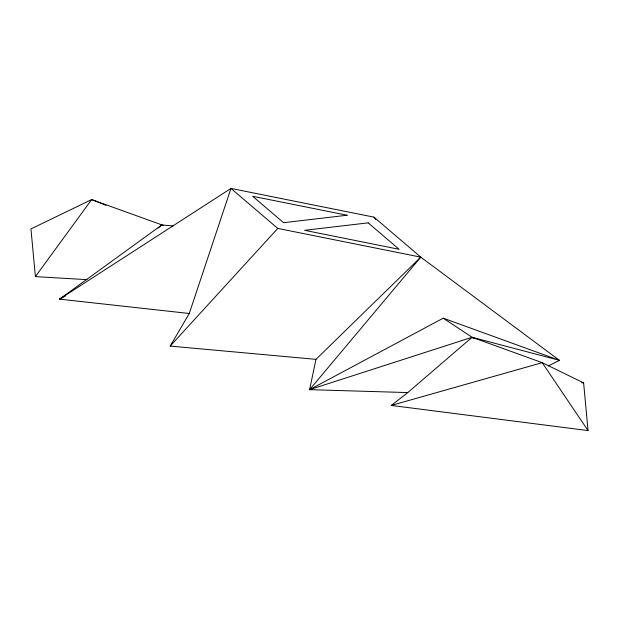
<?xml version="1.0" encoding="UTF-8"?>
<svg xmlns="http://www.w3.org/2000/svg" width="619" height="619" viewBox="0 0 619 619"><rect width="100%" height="100%" fill="white"/><g stroke="black" fill="none" stroke-linecap="round" stroke-linejoin="round"><path stroke-width="0.93" d="M420.773 257.133L277.784 228.419L230.964 188.424L189.267 313.493L59.54 299.147L230.964 188.424L373.953 217.137L420.773 257.133L309.601 389.661L443.227 318.174L559.46 360.351L472.088 337.285L407.774 392.578L309.601 389.661L315.969 359.353L420.773 257.133L559.46 360.351L548.256 365.93M315.969 359.353L170.194 346.091L189.267 313.493M86.962 279.649L35.391 276.623L91.666 199.581L163.633 225.525M170.194 346.091L277.784 228.419M158.131 228.109L161.791 224.968L173.196 225.943M443.227 318.174L472.088 337.285L542.221 362.672L583.609 382.875L588.05 430.576L391.278 405.437L407.774 392.578M61.266 298.288L59.54 299.147L161.791 224.968M59.54 299.147L65.498 295.959M309.601 389.661L472.088 337.285L473.543 338.516M391.278 405.437L542.221 362.672L588.05 430.576M581.698 382.766L583.609 382.875M105.988 205.315L91.666 199.581L30.95 228.922L35.391 276.623M373.953 217.137L375.718 219.412M347.135 215.242L283.564 222.701L252.614 196.262L347.135 215.242M368.173 222.855L304.602 230.314L399.123 249.295L368.173 222.855"/></g></svg>
